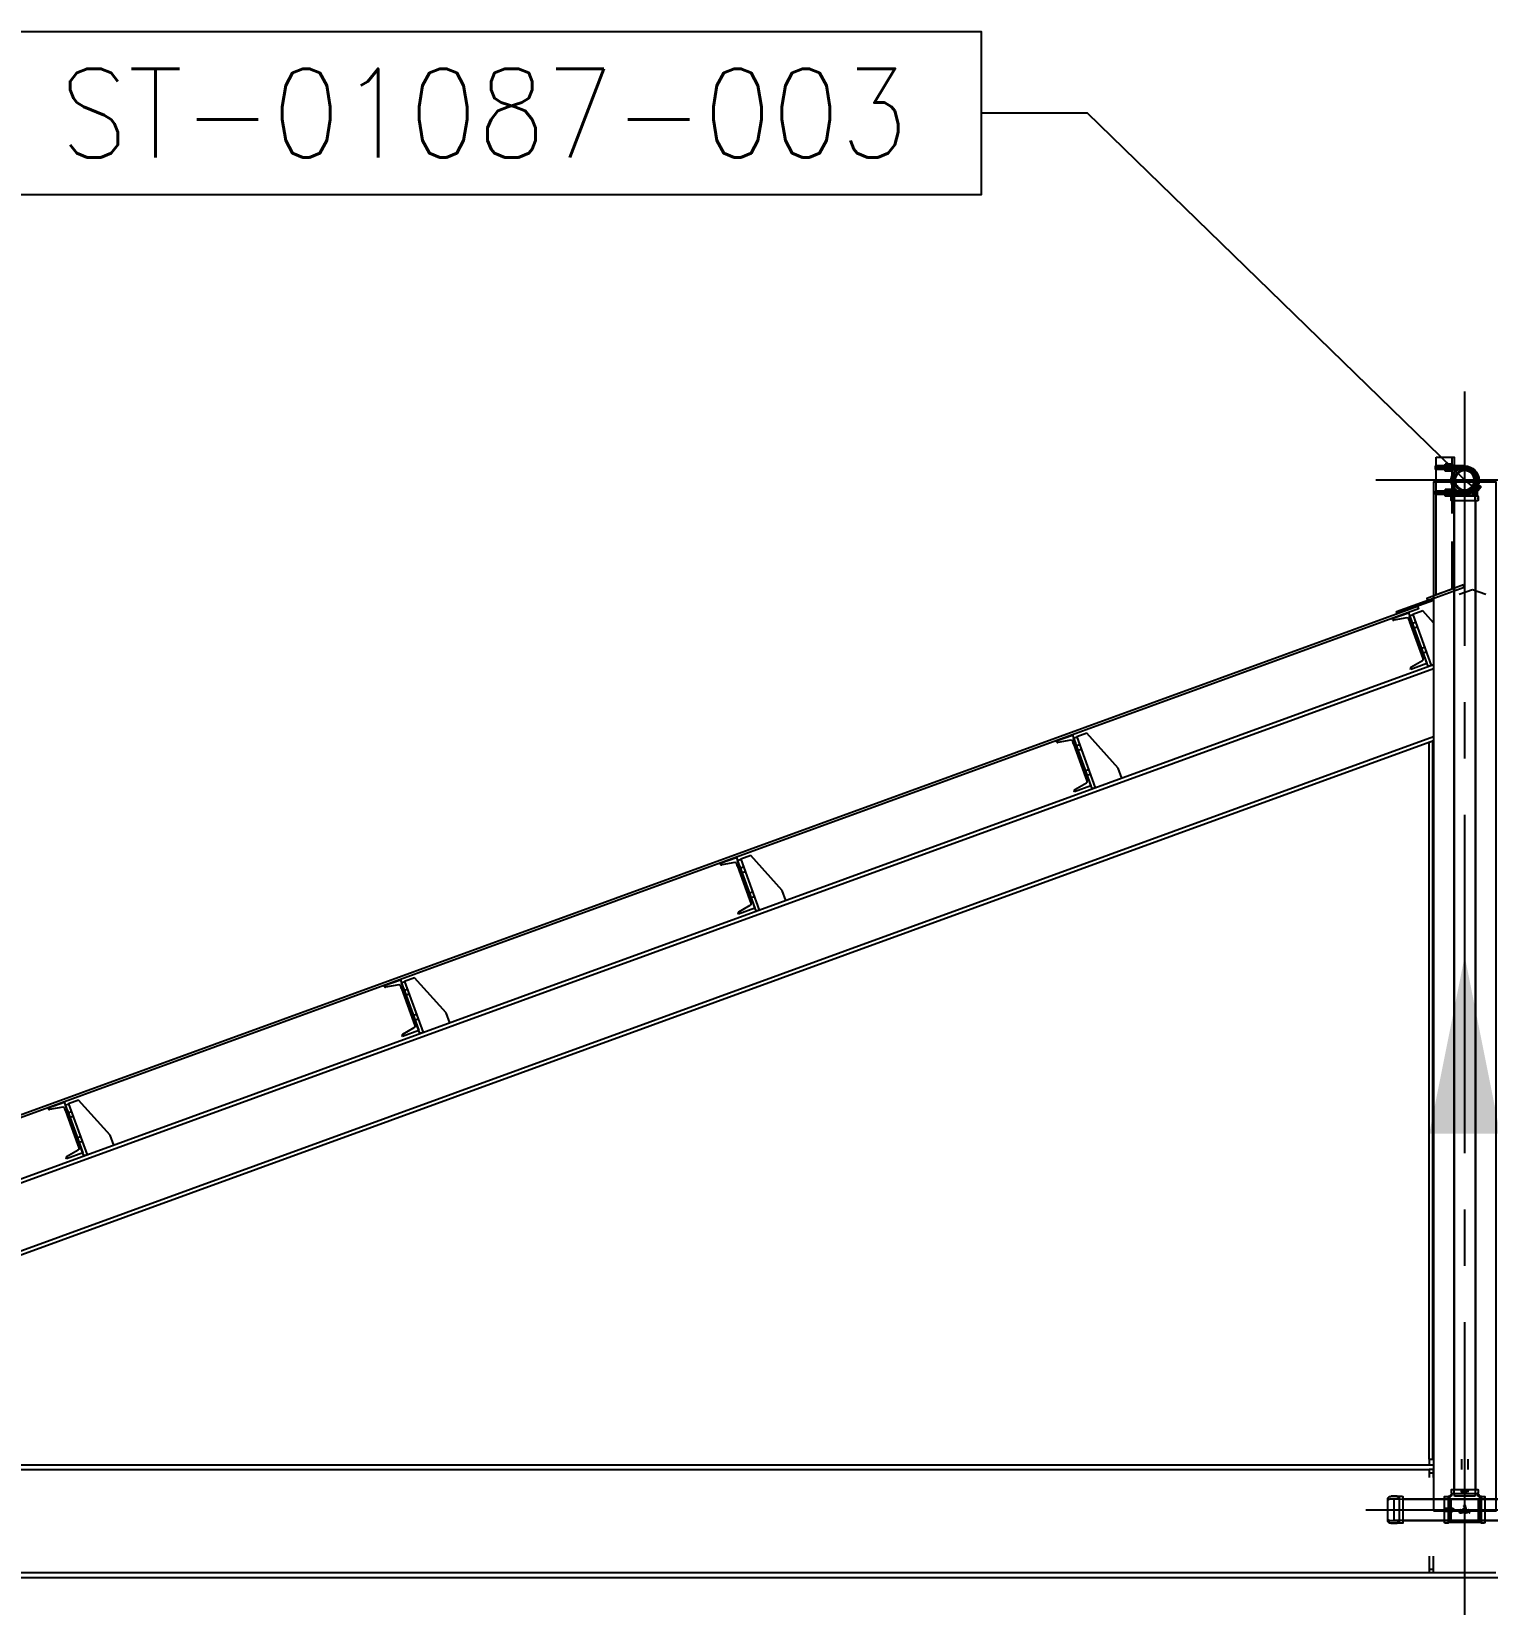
# Model space of a CAD drawing. Header units: millimetres. Extents: x 0 to 42050, y 0 to 29700.
# Drawn here: x 7537 to 9588, y 25923 to 28139 of the extents above; entities that cross this region are included whole.
import ezdxf
from ezdxf.enums import TextEntityAlignment as Align

# ---------------------------------------------------------------- set-up
doc = ezdxf.new("R2010")
doc.units = ezdxf.units.MM
doc.header["$LTSCALE"] = 50
doc.linetypes.add('CENTER2', pattern=[28.575, 19.05, -3.175, 3.175, -3.175])
doc.linetypes.add('HIDDEN2', pattern=[4.7625, 3.175, -1.5875])
for name, color, linetype in [('ESTRUTURA EXISTENTE', 7, 'Continuous'), ('GRAMPO', 8, 'Continuous'), ('SUP.CHAMADA', 2, 'Continuous'), ('SUPORTE', 7, 'Continuous'), ('TC1', 8, 'CENTER2'), ('TCONEXÃO', 3, 'Continuous'), ('TDM', 2, 'Continuous'), ('TFLUXO', 7, 'Continuous')]:
    doc.layers.add(name, color=color, linetype=linetype)
doc.layers.add('HIDDEN', color=8, linetype='HIDDEN2', transparency=0.4)
doc.layers.add('TNO', color=5, linetype='Continuous', lineweight=30)
doc.styles.add('TR100', font='simplex.shx')
doc.dimstyles.new('SEG-S-1', dxfattribs={"dimscale": 50, "dimtxt": 2.5, "dimasz": 2.5, "dimexe": 1.5, "dimexo": 1.5, "dimgap": 1, "dimtad": 1, "dimdec": 0, "dimtxsty": 'TR100', "dimcen": 2.5, "dimclrd": 256, "dimclre": 256, "dimclrt": 3, "dimadec": 0, "dimazin": 0, "dimtfac": 1, "dimtdec": 0, "dimtmove": 0, "dimatfit": 3, "dimfxl": 0, "dimarcsym": 0})
doc.dimstyles.new('SEG-S-50x100', dxfattribs={"dimscale": 50, "dimtxt": 2.5, "dimasz": 2.5, "dimexe": 1.5, "dimexo": 1.5, "dimgap": 1, "dimtad": 1, "dimdec": 0, "dimlfac": 2, "dimtxsty": 'TR100', "dimcen": 2.5, "dimclrd": 256, "dimclre": 256, "dimclrt": 3, "dimadec": 0, "dimazin": 0, "dimtfac": 1, "dimtdec": 0, "dimtmove": 0, "dimatfit": 3, "dimfxl": 0, "dimarcsym": 0})

# ---------------------------------------------------------------- blocks, each defined once
blk = doc.blocks.new('A$Ca0455a52')
at = {"layer": 'HIDDEN'}
for p, q in [((-29.6, -26.5), (-28.8, 0)), ((-28.8, 0), (28.8, 0)), ((28.8, 0), (29.6, -26.5))]:
    blk.add_line(p, q, dxfattribs=at)
at = {"layer": 'TCONEXÃO'}
for p, q in [((-38.1, 7.4), (-38.1, -25)), ((-38, -9.8), (-38, 7.4)), ((-31, 9), (-31, -9.8)), ((28.6, 17), (-28.6, 17)), ((-28.6, 17), (-28.6, 16.7)), ((28.6, 17), (28.6, 16.7)), ((31, -9.8), (31, 9)), ((38, 7.4), (38, -9.8)), ((38.1, -25), (38.1, 7.4)), ((36.9, -16.3), (-36.9, -16.3)), ((36.6, -26.5), (-36.6, -26.5))]:
    blk.add_line(p, q, dxfattribs=at)
at = {"layer": 'TCONEXÃO', "flags": 128}
for points in [[(-36.9, -16.3), (-37.1, -16.2), (-37.3, -16)], [(37.3, -16), (37.1, -16.2), (36.9, -16.3)]]:
    blk.add_lwpolyline(points, dxfattribs=at)
at = {"layer": 'TCONEXÃO'}
for centre, radius, start, end in [((-28.6, 7.4), 9.6, 90, 180), ((-28.6, 7.4), 9.47, 153.9864, 180), ((-29, 7.8), 8.92, 87.1983, 154.8273), ((-23.2, 8.9), 7.83, 118.7731, 179.4672), ((-28.9, 9.4), 7.31, 70.5642, 87.6213), ((-33.8, 24.2), 10.9, 308.9105, 312.7402), ((-24.4, 14), 3.02, 83.8633, 131.4322), ((24.4, 14), 3.02, 48.5678, 96.1367), ((28.8, 9.8), 6.85, 91.7979, 110.0166), ((34.7, 25.3), 12.2, 227.4684, 230.8809), ((23.2, 8.9), 7.88, 0.7638, 60.9959), ((28.6, 7.4), 9.6, 0, 90), ((29, 7.7), 8.95, 25.2683, 92.7061), ((28.6, 7.4), 9.47, 0, 26.0136), ((-22.7, -11.2), 15.4, 174.6523, 198.0649), ((-36.6, -25), 1.5, 180, 270), ((-35.4, -16.3), 1.48, 95.0413, 180.864), ((-36, -9.9), 4.92, 274.9553, 0.95), ((36, -9.9), 4.94, 179.2197, 264.8749), ((35.4, -16.3), 1.48, 359.136, 84.9587), ((36.6, -25), 1.5, 270, 0), ((22.7, -11.2), 15.4, 341.9351, 5.3477)]:
    blk.add_arc(centre, radius, start, end, dxfattribs=at)
blk = doc.blocks.new('A$C7f5756c8')
at = {"layer": 'HIDDEN'}
for p, q in [((57.2, 29.6), (33.8, 28.8)), ((33.8, -28.8), (33.8, 28.8)), ((57.2, -29.6), (33.8, -28.8))]:
    blk.add_line(p, q, dxfattribs=at)
at = {"layer": 'TCONEXÃO'}
for p, q in [((-0.9, 33.1), (-1.1, 33.1)), ((-1, 33.1), (-1, 33.3)), ((23.8, 35.5), (0, 35.5)), ((2.1, 33.2), (0.8, 33.1)), ((3.5, 33.8), (3.5, 34)), ((4.1, 34.9), (4.1, 35.1)), ((4.9, 35.2), (5.1, 35.2)), ((4.9, 35.1), (4.9, 35.2)), ((5.1, 35.1), (5.1, 35.2)), ((6.4, 33.1), (5.1, 33.1)), ((5.9, 34.9), (5.9, 35.1)), ((6.8, 35.2), (7, 35.2)), ((6.8, 35.1), (6.8, 35.2)), ((6.9, 34.4), (6.9, 34.6)), ((6.9, 33.7), (6.9, 34)), ((7, 35.2), (7, 35.2)), ((7.9, 34.8), (7.9, 35)), ((8.5, 34.9), (8.5, 35.1)), ((10.4, 34.9), (10.4, 35.1)), ((11.3, 35.2), (11.5, 35.2)), ((11.3, 35), (11.3, 35.2)), ((11.5, 35.1), (11.5, 35.2)), ((24.7, 35.2), (23.9, 35.2)), ((24.7, 35.5), (24.7, 35.2)), ((30.8, 35.5), (24.9, 35.5)), ((30.8, 35.5), (30.8, 35.4)), ((33, 35.5), (32, 35.5)), ((32, 35.4), (32, 35.5)), ((33, 35.5), (33, 35.2)), ((34.2, 35.2), (33, 35.2)), ((36, 35.5), (34.2, 35.5)), ((34.2, 35.2), (34.2, 35.5)), ((36, 35.5), (36, 35.2)), ((37.2, 35.2), (36, 35.2)), ((40.3, 35.5), (37.2, 35.5)), ((37.2, 35.2), (37.2, 35.5)), ((38, 35.5), (38, 35.2)), ((40.3, 35.3), (40.3, 35.5)), ((42.2, 35.5), (41.4, 35.5)), ((42.2, 35.5), (42.2, -35.5)), ((44.9, -37.4), (44.9, 37.4)), ((55.7, 38.2), (46.1, 38.2)), ((57.2, 36.7), (57.2, -36.6)), ((-11.2, -31.7), (-11.2, -31.9)), ((-10.9, -32.1), (-11.2, -31.9)), ((-10.9, -31.9), (-10.9, -32.1)), ((-9.8, -32.3), (-8.6, -32.5)), ((-9.8, -32.3), (-9.8, -32.5)), ((-8.6, -32.7), (-9.8, -32.5)), ((-8.6, -32.5), (-8.6, -32.7)), ((-7.6, -32.6), (-6.3, -32.6)), ((-7.6, -32.6), (-7.6, -32.8)), ((-6.3, -32.8), (-7.6, -32.8)), ((-6.8, -32.3), (-6.5, -32.5)), ((-6.3, -32.6), (-6.3, -32.8)), ((-5.3, -32.1), (-5.1, -32.1)), ((-5.3, -32.2), (-5.2, -32.2)), ((-5.2, -32.2), (-5.2, -32.4)), ((-2.4, -34.7), (-2.4, -34.9)), ((-1.7, -32.3), (-1.6, -32.4)), ((-1.6, -32.3), (-1.4, -32.3)), ((-1.6, -32.4), (-1.6, -32.6)), ((-1.4, -35), (-1.4, -35.1)), ((-1.2, -35.1), (-1.4, -35.1)), ((-1.2, -35), (-1.2, -35.1)), ((-1.1, -34.2), (-1.1, -34.4)), ((0, -35.5), (8.9, -35.5)), ((0.8, -32.2), (4.3, -32.2)), ((2.5, -34.9), (3, -34.9)), ((2.6, -34.3), (2.6, -34.5)), ((3.4, -32.8), (5.3, -32.8)), ((3.4, -32.8), (3.4, -33)), ((3.4, -33), (4.9, -33.8)), ((5.3, -33), (3.4, -33)), ((3.4, -34.8), (3.4, -34.6)), ((3.9, -35), (4.4, -35)), ((3.9, -35), (3.9, -35.2)), ((4.4, -35.2), (3.9, -35.2)), ((4.4, -35), (4.4, -35.2)), ((4.9, -33.8), (6.8, -33.8)), ((5.3, -32.8), (5.3, -33)), ((6.2, -34.2), (8.4, -34.1)), ((6.2, -34.2), (6.2, -34.4)), ((8.4, -34.3), (6.2, -34.4)), ((6.2, -34.4), (8.4, -35.1)), ((6.4, -33.1), (6.9, -33.3)), ((6.4, -33.1), (6.4, -33.3)), ((6.9, -33.5), (6.4, -33.3)), ((6.9, -33.3), (6.9, -33.5)), ((7.1, -33.7), (7.1, -33.5)), ((7.1, -34.9), (7.1, -35.1)), ((7.5, -33.1), (8.5, -33.6)), ((8.1, -35), (8.1, -35.2)), ((8.4, -35.2), (8.1, -35.2)), ((8.4, -34.1), (8.4, -34.3)), ((8.4, -35.1), (8.4, -35.2)), ((8.8, -32.1), (8.8, -32.3)), ((9.1, -35.4), (9.1, -35.5)), ((10.1, -35.5), (9.1, -35.5)), ((9.5, -32.5), (9.5, -32.7)), ((9.8, -35.4), (9.8, -35.5)), ((10.2, -35.4), (10.2, -35.5)), ((10.2, -35.5), (12.1, -35.5)), ((10.8, -32.5), (13.7, -33.4)), ((13.3, -35.5), (13.5, -35.5)), ((13.5, -35.5), (42.2, -35.5)), ((13.7, -33.4), (13.9, -32.4)), ((13.9, -33.8), (13.9, -34)), ((15.5, -33.8), (15.5, -34)), ((16.2, -34.8), (16.2, -35)), ((17.2, -34.9), (17.6, -34.9)), ((17.2, -34.9), (17.2, -35.1)), ((17.6, -35.1), (17.2, -35.1)), ((17.6, -34.9), (17.6, -35.1)), ((46.1, -38.1), (48.2, -38.1)), ((48.2, -37), (52.3, -37)), ((48.2, -37.3), (48.2, -37)), ((48.2, -37), (53.2, -37)), ((53.2, -37.3), (48.2, -37.3)), ((48.2, -37.5), (53.2, -37.5)), ((48.2, -37.6), (48.2, -37.5)), ((53.2, -37.6), (48.2, -37.6)), ((48.2, -38.1), (48.2, -37.7)), ((48.2, -37.9), (49.1, -37.9)), ((48.2, -38.1), (48.2, -38.1)), ((49.1, -38.1), (48.2, -38.1)), ((49.1, -37.8), (49.1, -38.1)), ((51.3, -38.1), (49.5, -38.1)), ((49.5, -38.1), (49.5, -38.1)), ((50.3, -38.1), (51.3, -38.1)), ((51.3, -38.1), (51.3, -38.1)), ((52.2, -38.1), (55.7, -38.1)), ((52.2, -38.1), (52.2, -38.1)), ((53.2, -38.1), (52.2, -38.1)), ((52.3, -36.7), (53.2, -36.7)), ((52.3, -37), (52.3, -36.7)), ((52.3, -37.8), (53.2, -37.8)), ((52.3, -38), (52.3, -37.8)), ((52.3, -37.8), (53.2, -37.9)), ((53.2, -36.7), (53.2, -37.3)), ((53.2, -37.5), (53.2, -37.6)), ((53.2, -37.8), (53.2, -38.1)), ((53.2, -38.1), (53.2, -38.1))]:
    blk.add_line(p, q, dxfattribs=at)
at = {"layer": 'TCONEXÃO', "flags": 128}
for points in [[(-1.1, 33.1), (-1.2, 33.1), (-1.3, 33.1), (-1.3, 33.2), (-1.2, 33.2), (-1, 33.3)], [(-1, 33.3), (1.5, 34.4), (4.1, 35.1)], [(4.1, 34.9), (1.5, 34.2), (-1, 33.1)], [(5.1, 35.1), (2.5, 34.4), (-0.1, 33.3)], [(0.8, 33.1), (3.3, 34.3), (5.9, 35.1)], [(6.9, 34.6), (4.5, 34), (2.1, 33.2)], [(7, 35.1), (5.3, 34.7), (3.5, 34)], [(3.5, 34), (5.7, 34.6), (7.9, 35)], [(7.9, 34.8), (5.7, 34.4), (3.5, 33.8)], [(5.1, 35.2), (5.3, 35.2), (5.3, 35.2)], [(5.1, 33.1), (6, 34), (6.9, 34.6)], [(6.9, 34.4), (6, 33.8), (5.3, 33.1)], [(11.5, 35.1), (8.9, 34.3), (6.4, 33.1)], [(6.9, 34), (8.7, 34.6), (10.4, 35.1)], [(8.7, 35), (7.8, 34.6), (6.9, 34)], [(10.4, 34.9), (8.7, 34.4), (6.9, 33.7)], [(7, 35.2), (7.1, 35.2), (7.1, 35.2)], [(7.1, 35.2), (7.1, 35.2), (7, 35.1)], [(8.5, 35.1), (8.7, 35.1), (8.7, 35.1), (8.7, 35)], [(11.5, 35.2), (11.7, 35.2), (11.7, 35.2), (11.7, 35.2), (11.7, 35.1), (11.5, 35.1)], [(24.7, 35.5), (24.3, 35.5), (23.7, 35.5), (23.5, 35.5), (23.5, 35.4), (23.7, 35.3), (24.2, 35.1), (24.7, 35)], [(24.9, 35.5), (24.8, 35.5), (24.7, 35.5), (24.7, 35.4), (25, 35.3), (25.5, 35.2), (26.2, 35.1), (27, 34.9), (28.1, 34.8), (29.2, 34.7), (30.5, 34.7), (31.7, 34.7), (33, 34.7), (34.3, 34.8), (35.5, 34.9), (36.7, 35), (37.7, 35.1), (38, 35.2)], [(26.2, 34.7), (25, 35), (24.7, 35)], [(30.8, 35.4), (31.4, 35.4), (32, 35.4)], [(33, 35.2), (33.6, 35.2), (34.2, 35.2)], [(36, 35.2), (36.6, 35.2), (37.2, 35.2)], [(38, 34.9), (39.1, 35.1), (40, 35.3), (40.7, 35.4), (41.2, 35.5), (41.4, 35.5), (41.4, 35.5)], [(-11.2, -31.9), (-11.5, -31.8), (-11.5, -31.7), (-11.5, -31.7), (-11.5, -31.6), (-11.4, -31.6)], [(-11.4, -31.6), (-9.6, -31.9), (-7.9, -32)], [(-6.5, -32.5), (-6.2, -32.7), (-6.2, -32.7), (-6.2, -32.8), (-6.2, -32.8), (-6.3, -32.8)], [(-5.2, -32.4), (-5.4, -32.3), (-5.5, -32.2), (-5.5, -32.2), (-5.5, -32.1), (-5.3, -32.1)], [(-5.2, -32.2), (-3.2, -33.3), (-1.1, -34.2)], [(-1.1, -34.4), (-3.2, -33.5), (-5.2, -32.4)], [(-4, -32.5), (-2, -33.6), (0.2, -34.4)], [(-1.6, -32.6), (-1.8, -32.4), (-1.9, -32.4), (-1.9, -32.3), (-1.8, -32.3), (-1.6, -32.3)], [(-1.6, -32.4), (0.5, -33.4), (2.6, -34.3)], [(2.6, -34.5), (0.5, -33.6), (-1.6, -32.6)], [(-1.4, -35), (-1.1, -35), (-1, -35.1), (-1, -35.1), (-1.1, -35.1), (-1.2, -35.1)], [(-0.4, -32.6), (1.7, -33.6), (3.8, -34.5)], [(3, -34.9), (3.3, -34.9), (3.4, -34.8), (3.4, -34.8), (3.2, -34.7), (2.6, -34.5)], [(3.8, -34.5), (4.5, -34.7), (5.1, -34.9), (5.3, -35.1), (5.3, -35.1), (5.1, -35.2), (4.9, -35.2), (4.4, -35.2)], [(6.8, -33.8), (7.1, -33.8), (7.1, -33.7), (7.1, -33.7), (7, -33.6), (6.9, -33.5)], [(6.9, -33.3), (7.1, -33.4), (7.1, -33.5), (7.1, -33.5)], [(9.1, -35.5), (8.6, -35.5), (8.2, -35.5), (8, -35.5), (8.1, -35.4), (8.6, -35.4), (9, -35.4)], [(8.5, -33.6), (8.8, -33.8), (9.1, -33.9), (9.2, -34.1), (9.2, -34.2), (8.9, -34.3), (8.4, -34.3)], [(8.4, -34.1), (8.8, -34.1), (9.1, -34.1), (9.2, -34), (9.2, -33.9)], [(8.4, -35.1), (8.6, -35.1), (8.7, -35.2), (8.7, -35.2), (8.6, -35.2), (8.4, -35.2)], [(8.7, -32.2), (8.8, -32.1), (8.9, -32.1), (9.1, -32), (9.3, -32)], [(9.5, -32.5), (11.7, -33.2), (13.9, -33.8)], [(13.9, -34), (11.7, -33.4), (9.5, -32.7)], [(10.2, -35.5), (9.9, -35.5), (9.8, -35.5), (9.8, -35.5)], [(9.9, -35.5), (10.1, -35.5), (10.2, -35.5)], [(12.1, -35.5), (11.6, -35.5), (11.2, -35.5), (10.8, -35.5), (10.4, -35.5), (10.2, -35.5)], [(12.7, -35.5), (12.4, -35.5), (12.1, -35.5)], [(13.9, -32.4), (14, -32.1), (14, -31.9), (14.1, -31.8), (14.2, -31.8), (14.2, -31.8)], [(13.9, -33.8), (15.1, -34.4), (16.2, -34.8)], [(16.2, -35), (15.1, -34.6), (13.9, -34)], [(15.7, -32.4), (15.6, -33.3), (15.5, -34)], [(15.5, -33.8), (15.6, -33.1), (15.7, -32.4)], [(15.5, -34), (16.6, -34.5), (17.8, -35)], [(17.8, -35), (17.9, -35), (17.9, -35.1), (17.9, -35.1), (17.7, -35.1), (17.6, -35.1)], [(48.2, -37.7), (50.2, -37.9), (52.3, -38)], [(53.2, -38.1), (51.1, -38), (49.1, -37.9)]]:
    blk.add_lwpolyline(points, dxfattribs=at)
at = {"layer": 'TCONEXÃO'}
for centre, radius, start, end in [((0, 0), 38.1, 68.7247, 291.2753), ((0, 0), 37.4, 71.8088, 288.2149), ((0, 0), 35.5, 90, 270), ((-1, 35), 1.88, 271.929, 298.6151), ((9.8, 17.5), 17.9, 102.5347, 118.7249), ((5, 31), 4.19, 90.4841, 102.0181), ((5.1, 35.5), 0.426, 270.0793, 303.1318), ((6.8, 31.1), 4.08, 90.2704, 102.1605), ((8.6, 29.4), 5.72, 91.0971, 97.4786), ((8.7, 28.5), 6.37, 91.4491, 97.1763), ((11.4, 29.4), 5.81, 91.3131, 99.6314), ((11.4, 29), 6.01, 91.4806, 99.5269), ((32.9, 79.4), 44.9, 259.4882, 272.0871), ((31.4, 76), 41.6, 262.7509, 279.0843), ((34.5, 47), 11.6, 262.4336, 268.3299), ((36, 41.9), 6.52, 269.5971, 280.1996), ((36, 54.5), 19.4, 275.8609, 282.5319), ((41.4, 39.5), 4, 281.1643, 329.1021), ((46.1, 36.7), 1.5, 90, 149.1021), ((55.7, 36.7), 1.5, 0, 90), ((-9.3, -29.4), 3.02, 238.5222, 259.5731), ((-9.3, -29.4), 3.14, 238.9519, 259.1435), ((3.4, -9.1), 26.2, 242.7464, 257.1313), ((3.5, -9.2), 26.4, 242.7856, 257.0921), ((-8.2, -34.5), 2.58, 58.3525, 82.756), ((4.2, -9.5), 26, 243.0545, 257.5277), ((-5.3, -34.6), 2.49, 57.8552, 83.4805), ((-1.1, -29.1), 5.94, 256.6772, 266.7216), ((-1.5, -34.3), 2.08, 57.4149, 87.8261), ((4, -18.6), 16.4, 251.8816, 269.5612), ((4, -19.1), 16.1, 251.7281, 269.7147), ((2.8, -26.9), 8.01, 250.7154, 267.9771), ((11.7, -16.7), 18.9, 234.814, 255.8719), ((11.4, -17.2), 18.2, 235.3775, 256.1007), ((2.2, -36.2), 1.96, 53.6257, 79.5943), ((4.4, -37.9), 5.7, 57.5888, 90.9818), ((4.6, -31.5), 3.5, 266.1467, 278.8545), ((5.4, -34.8), 2.03, 59.9662, 90.949), ((5.4, -35), 2, 59.6998, 91.2153), ((8.1, -30.4), 4.63, 257.013, 270.1351), ((8.1, -30.7), 4.54, 256.8809, 270.2671), ((9.1, -32), 0.368, 206.358, 233.697), ((10.7, -29.5), 3.26, 234.6685, 248.0181), ((10.6, -29.9), 2.97, 234.0197, 248.6668), ((19.7, 240.1), 275.7, 267.7917, 268.6801), ((8, -38.6), 6.71, 65.2518, 79.1642), ((14.5, -33.4), 1.61, 65.6287, 99.3427), ((14.5, -33), 1.31, 49.6573, 59.8896), ((14.1, -33.4), 1.84, 32.2906, 48.3146), ((17.1, -31.5), 3.44, 255.4668, 272.451), ((17.1, -31.9), 3.21, 254.8735, 273.0443), ((41.4, -39.5), 4, 30.8979, 78.8357), ((46.1, -36.6), 1.5, 210.8979, 270), ((48, 195.5), 233.6, 270.058, 271.2843), ((55.7, -36.6), 1.5, 270, 0)]:
    blk.add_arc(centre, radius, start, end, dxfattribs=at)
blk = doc.blocks.new('A$Cce652339')
at = {"layer": 'HIDDEN'}
for p, q in [((-57.2, 29.6), (-38.1, 29)), ((-38.1, 29), (-38.1, -29)), ((38.1, 29), (57.2, 29.6)), ((38.1, -29), (38.1, 29)), ((-38.1, -29), (-57.2, -29.6)), ((-29, -38.1), (-29.6, -57.2)), ((29, -38.1), (-29, -38.1)), ((29.6, -57.2), (29, -38.1)), ((57.2, -29.6), (38.1, -29))]:
    blk.add_line(p, q, dxfattribs=at)
at = {"layer": 'TCONEXÃO'}
for p, q in [((-57.2, 36.1), (-57.2, -36.1)), ((-55.9, 4), (-47.9, 4)), ((-55.9, 4), (-55.9, 3)), ((-53.6, 3), (-55.9, 3)), ((-47.4, 37.6), (-55.7, 37.6)), ((-50.7, 0.2), (-53.6, 3)), ((-50, 3), (-50, 0.5)), ((-47.9, 3), (-50, 3)), ((-47.9, 4), (-47.9, 3)), ((-46.1, 36.9), (-46.1, -34.9)), ((-41.9, 34.5), (-41.9, -37.3)), ((-41.9, 34.5), (41.9, 34.5)), ((-38.6, 2.9), (-39.5, 2.9)), ((-39.5, 2.9), (-39.5, 0)), ((-38.6, -0.5), (-38.6, 2.9)), ((-36.9, 2.9), (-37.8, 2.9)), ((-37.8, 2.9), (-37.8, -0.5)), ((-36.9, -0.5), (-36.9, 2.9)), ((-35.3, 1.8), (-36.2, 1.8)), ((-36.2, 1.8), (-36.2, -2.9)), ((-35.3, -2), (-35.3, 1.8)), ((-14.5, 7.6), (-14.5, 7.9)), ((-13.9, 8.5), (-8.9, 8.5)), ((-12.1, 7), (-13.9, 7)), ((-12.1, 1.1), (-12.1, 7)), ((-11.2, 0.5), (-11.5, 0.5)), ((-10.6, 7), (-10.6, 1.1)), ((-8.9, 7), (-10.6, 7)), ((-8.3, 7.9), (-8.3, 7.6)), ((-7.1, 3.5), (-7.1, 7.9)), ((-6.5, 8.5), (-6.2, 8.5)), ((-5.6, 7.9), (-5.6, 3.5)), ((-4.4, 2), (-3.8, 2)), ((-3.8, 0.5), (-4.4, 0.5)), ((-2.6, 3.5), (-2.6, 7.9)), ((-2, 8.5), (-1.7, 8.5)), ((-1.2, 7.9), (-1.2, 3.5)), ((0, 8.5), (3.9, 8.5)), ((0, 1.1), (0, 8.5)), ((0, 0), (0, 0)), ((0, 0), (0, 0)), ((0.9, 0.5), (0.6, 0.5)), ((3.6, 7), (1.5, 7)), ((1.5, 7), (1.5, 5.2)), ((1.5, 5.2), (3.6, 5.2)), ((1.5, 3.8), (1.5, 1.1)), ((3.9, 3.8), (1.5, 3.8)), ((4.1, 5.8), (4.1, 6.4)), ((5.6, 6.7), (5.6, 5.5)), ((9.4, 4.3), (7.2, 7.3)), ((8.6, 7.6), (10.1, 5.7)), ((9.4, 1), (9.4, 4.3)), ((10.3, 0.5), (10, 0.5)), ((10.1, 5.7), (11.6, 7.6)), ((13.1, 7.3), (10.9, 4.3)), ((10.9, 4.3), (10.9, 1.1)), ((41.9, -37.3), (41.9, 34.5)), ((46.1, -34.9), (46.1, 36.9)), ((55.7, 37.6), (47.4, 37.6)), ((57.2, 36.1), (57.2, -36.1)), ((-55.9, -3), (-55.9, -4)), ((-55.9, -3), (-53.6, -3)), ((-47.9, -4), (-55.9, -4)), ((-55.7, -37.6), (-47.4, -37.6)), ((-53.6, -3), (-53.6, -0.5)), ((-53, -0.2), (-50, -3)), ((-50, -3), (-47.9, -3)), ((-47.9, -3), (-47.9, -4)), ((-46.2, -34.9), (-46.1, -34.9)), ((-38.4, -42.6), (-42.6, -38.4)), ((-41.9, -37.3), (-42, -37.6)), ((-39.5, -37.3), (-41.9, -37.3)), ((-39.5, 0), (-39.5, -0.5)), ((-37.6, -42), (-37.3, -41.9)), ((-37.3, -41.9), (-37.3, -39.5)), ((-36.2, -2.9), (-33.6, -2.9)), ((-33.6, -2), (-35.3, -2)), ((-33.6, -2.9), (-33.6, -2)), ((-3.6, -10.1), (-0.6, -6.9)), ((-3.6, -11), (-3.6, -10.1)), ((3.1, -11), (-3.6, -11)), ((-1.5, -4.3), (-3.3, -4.3)), ((0.8, -8.1), (-0.3, -9.3)), ((-0.3, -9.3), (3.1, -9.3)), ((3.1, -9.3), (3.1, -11)), ((37.3, -39.5), (37.3, -41.9)), ((37.3, -41.9), (37.6, -42)), ((42.6, -38.4), (38.4, -42.6)), ((41.9, -37.3), (39.5, -37.3)), ((42, -37.6), (41.9, -37.3)), ((46.1, -34.9), (46.2, -34.9)), ((47, -37.6), (47, -37.6)), ((47.4, -37.6), (55.7, -37.6)), ((-37.6, -47.4), (-37.6, -55.7)), ((-36.1, -57.2), (36.1, -57.2)), ((-34.9, -46.1), (34.9, -46.1)), ((-34.9, -46.1), (-34.9, -46.2)), ((-10.3, -49.2), (-9.5, -49.2)), ((-10.3, -54.2), (-10.3, -49.2)), ((-8.9, -54.2), (-10.3, -54.2)), ((-9.4, -50.1), (-9.4, -51.2)), ((-9.1, -50.1), (-9.4, -50.1)), ((-9.4, -51.2), (-9.2, -51.2)), ((-9.4, -52), (-9.4, -53.3)), ((-9.2, -52), (-9.4, -52)), ((-9.4, -53.3), (-9.1, -53.3)), ((-6.2, -49.2), (-5.2, -49.2)), ((-6.2, -54.2), (-6.2, -49.2)), ((-5.4, -54.2), (-6.2, -54.2)), ((-5.4, -50.1), (-5.4, -51.1)), ((-5, -50.1), (-5.4, -50.1)), ((-5.4, -51.1), (-5, -51.1)), ((-5.4, -52), (-5.4, -54.2)), ((-5, -52), (-5.4, -52)), ((-3.9, -54.2), (-5, -52)), ((-4.1, -51.9), (-2.9, -54.2)), ((-2.9, -54.2), (-3.9, -54.2)), ((-2.7, -54.2), (-0.7, -49.2)), ((-1.7, -54.2), (-2.7, -54.2)), ((-1.3, -53.2), (-1.7, -54.2)), ((0.8, -53.2), (-1.3, -53.2)), ((-0.3, -50.5), (-1, -52.3)), ((-1, -52.3), (0.5, -52.3)), ((-0.7, -49.2), (0.2, -49.2)), ((0.5, -52.3), (-0.3, -50.5)), ((0.2, -49.2), (2.2, -54.2)), ((1.2, -54.2), (0.8, -53.2)), ((2.2, -54.2), (1.2, -54.2)), ((2.5, -54.2), (4.3, -50.1)), ((5.5, -54.2), (2.5, -54.2)), ((2.7, -49.2), (5.7, -49.2)), ((2.7, -50.1), (2.7, -49.2)), ((4.3, -50.1), (2.7, -50.1)), ((5.7, -49.2), (3.9, -53.3)), ((3.9, -53.3), (5.5, -53.3)), ((5.5, -53.3), (5.5, -54.2)), ((6.2, -54.2), (6.2, -49.2)), ((6.2, -49.2), (7.1, -49.2)), ((7.1, -54.2), (6.2, -54.2)), ((7.1, -49.2), (7.1, -54.2)), ((8.3, -49.2), (9.2, -49.2)), ((8.3, -54.2), (8.3, -49.2)), ((10.6, -54.2), (8.3, -54.2)), ((9.2, -49.2), (9.2, -53.3)), ((9.2, -53.3), (10.6, -53.3)), ((10.6, -53.3), (10.6, -54.2)), ((34.9, -46.2), (34.9, -46.1)), ((37.6, -47), (37.6, -47)), ((37.6, -55.7), (37.6, -47.4))]:
    blk.add_line(p, q, dxfattribs=at)
at = {"layer": 'TCONEXÃO', "flags": 128}
for points in [[(-5.6, 3.5), (-5.5, 2.7), (-5.3, 2.4), (-5.1, 2.2), (-4.8, 2), (-4.4, 2)], [(10, 0.5), (9.7, 0.5), (9.5, 0.6), (9.4, 0.7), (9.4, 0.9), (9.4, 1)], [(12.5, 8.5), (12.7, 8.5), (12.9, 8.4), (13.1, 8.4), (13.1, 8.3), (13.2, 8.2)], [(-47, -37.6), (-47, -37.5), (-47.1, -37.1)], [(-42, -37.6), (-42, -37.8), (-42, -37.9), (-42.1, -38), (-42.2, -38.1), (-42.4, -38.1), (-42.6, -38.2), (-42.7, -38.2), (-42.7, -38.2), (-42.7, -38.3), (-42.6, -38.4), (-42.6, -38.4)], [(-38.4, -42.6), (-38.3, -42.7), (-38.2, -42.7), (-38.2, -42.7), (-38.2, -42.7), (-38.1, -42.5), (-38.1, -42.3), (-38, -42.2), (-37.9, -42.1), (-37.8, -42), (-37.7, -42), (-37.6, -42)], [(37.6, -42), (37.8, -42), (37.9, -42), (38, -42.1), (38.1, -42.2), (38.1, -42.4), (38.2, -42.6), (38.2, -42.7), (38.2, -42.7), (38.3, -42.7), (38.4, -42.6), (38.4, -42.6)], [(42.6, -38.4), (42.7, -38.3), (42.7, -38.2), (42.7, -38.2), (42.7, -38.2), (42.5, -38.1), (42.3, -38.1), (42.2, -38), (42.1, -37.9), (42, -37.8), (42, -37.7), (42, -37.6)], [(47.1, -37.1), (47, -37.5), (47, -37.6)], [(-37.1, -47.1), (-37.5, -47), (-37.6, -47)], [(-9.2, -51.2), (-8.7, -51.1), (-8.6, -51), (-8.4, -50.9), (-8.4, -50.7), (-8.4, -50.6)], [(-8, -52.7), (-8.1, -52.4), (-8.2, -52.3), (-8.4, -52.2), (-8.7, -52.1), (-9.2, -52)], [(-8.4, -50.6), (-8.4, -50.4), (-8.5, -50.3), (-8.6, -50.2), (-8.8, -50.1), (-9.1, -50.1)], [(-9.1, -53.3), (-8.4, -53.2), (-8.3, -53.1), (-8.1, -53), (-8.1, -52.9), (-8, -52.7)], [(-5.2, -49.2), (-4.4, -49.2), (-3.9, -49.4), (-3.6, -49.6), (-3.3, -49.9), (-3.2, -50.4), (-3.2, -50.6)], [(-4.1, -50.6), (-4.1, -50.4), (-4.2, -50.3), (-4.3, -50.2), (-4.5, -50.1), (-5, -50.1)], [(-5, -51.1), (-4.7, -51.1), (-4.4, -51.1), (-4.3, -51), (-4.2, -50.9), (-4.1, -50.8), (-4.1, -50.7), (-4.1, -50.6)], [(37.6, -47), (37.5, -47), (37.1, -47.1)]]:
    blk.add_lwpolyline(points, dxfattribs=at)
at = {"layer": 'TCONEXÃO'}
for centre, radius, start, end in [((-55.7, 36.1), 1.5, 90, 180), ((-50.5, 0.5), 0.4, 225.8706, 0), ((-47.4, 36.1), 1.5, 31.0232, 90), ((-41.9, 39.5), 5, 211.0232, 270), ((-36.5, 0), 5.35, 0.0057, 179.9943), ((-36.5, 0), 5.35, 180, 235.9551), ((-36.5, 0), 4.45, 0.0058, 179.9942), ((-36.5, 0), 4.45, 180, 227.6956), ((-36.5, 0), 4.45, 350.9824, 0), ((-36.5, 0), 5.35, 350.5754, 0), ((-14, 8), 0.537, 83.5687, 186.2616), ((-14, 7.6), 0.539, 174.0988, 276.071), ((-11.6, 1), 0.541, 174.1065, 275.8935), ((-11.2, 1), 0.539, 263.8914, 6.1086), ((-8.8, 8), 0.538, 353.9373, 96.2325), ((-8.8, 7.6), 0.539, 263.8722, 5.9581), ((-6.5, 8), 0.537, 83.5687, 186.2616), ((-4.5, 3.1), 2.6, 171.785, 272.1819), ((-6.1, 8), 0.538, 353.9373, 96.2325), ((-3.7, 3.1), 2.61, 268.1326, 7.9005), ((-3.8, 3.2), 1.23, 270.7908, 11.9062), ((-2.1, 8), 0.537, 83.5687, 186.2616), ((-1.7, 8), 0.537, 353.8007, 96.1993), ((0.5, 1), 0.541, 174.1065, 275.8935), ((0.9, 1), 0.539, 263.8914, 6.1086), ((3.6, 6.5), 0.538, 353.6695, 96.3305), ((3.6, 5.8), 0.539, 263.8814, 6.1186), ((4, 6.9), 1.61, 353.5949, 96.4051), ((4, 5.4), 1.64, 264.9916, 5.065), ((7.6, 7.7), 0.831, 83.0193, 140.3961), ((7.5, 8), 0.583, 156.7394, 180.1404), ((8.5, 8.1), 1.52, 183.5647, 209.6936), ((7, 6.9), 1.75, 23.9708, 66.1424), ((10.3, 1), 0.536, 263.5215, 5.7964), ((13.2, 6.9), 1.72, 113.604, 156.396), ((10.7, 8.1), 2.51, 341.5989, 356.9589), ((12.4, 8), 0.826, 359.2029, 15.4743), ((41.9, 39.5), 5, 270, 328.9768), ((47.4, 36.1), 1.5, 90, 148.9768), ((55.7, 36.1), 1.5, 0, 90), ((-55.7, -36.1), 1.5, 180, 270), ((-53.2, -0.5), 0.4, 45.8706, 180), ((-47.4, -36.1), 1.5, 270, 285.7186), ((-39.6, -39.1), 7.8, 147.5596, 164.9363), ((-45.7, -42.4), 5, 45, 105.7186), ((-38.2, -0.5), 1.3, 180, 0), ((-36.5, 0), 4.45, 227.7034, 350.9746), ((-36.5, 0), 5.35, 235.9648, 350.5656), ((-39.5, -39.5), 2.2, 0, 90), ((-42.4, -45.7), 5, 344.2814, 45), ((-38.2, -0.5), 0.4, 180, 0), ((0, -4.1), 3.37, 91.3214, 183.8201), ((0.1, -4.1), 1.61, 97.7881, 186.9327), ((-3.9, -3), 5.17, 309.7654, 349.959), ((-0.1, -3.8), 1.27, 357.412, 91.6309), ((0, -3.7), 2.97, 359.5137, 90.5246), ((-4.3, -2.9), 7.27, 313.7256, 353.2279), ((39.5, -39.5), 2.2, 90, 180), ((42.4, -45.7), 5, 135.0071, 195.7159), ((45.7, -42.4), 5, 74.3029, 134.9929), ((40.5, -38.7), 6.84, 13.8216, 33.6825), ((47.4, -36.1), 1.5, 254.2814, 270), ((55.7, -36.1), 1.5, 270, 0), ((-36.1, -55.7), 1.5, 180, 270), ((-36.1, -47.4), 1.5, 164.2814, 180), ((-38.7, -40.5), 6.84, 283.8216, 303.6825), ((-9.3, -53.3), 4.11, 77.859, 92.1481), ((-8.7, -52.7), 1.52, 261.8852, 357.791), ((-8.7, -50.5), 1.25, 0.2788, 78.6132), ((-8.6, -50.5), 1.16, 303.6512, 359.7472), ((-8.5, -52.7), 1.35, 358.624, 67.6776), ((-4.5, -50.7), 1.29, 286.3083, 2.4826), ((39.1, -39.6), 7.8, 237.5596, 254.9363), ((36.1, -55.7), 1.5, 270, 0), ((36.1, -47.4), 1.5, 0, 15.7186)]:
    blk.add_arc(centre, radius, start, end, dxfattribs=at)
blk = doc.blocks.new('A$Cdf16a4b9')
at = {"layer": 'HIDDEN'}
for p, q in [((-10.4, -47.8), (-10, -36.9)), ((-10, -36.9), (10, -36.9)), ((10, -36.9), (10.4, -47.8))]:
    blk.add_line(p, q, dxfattribs=at)
at = {"layer": 'TC1'}
blk.add_line((0, 0), (0, -47.8), dxfattribs=at)
at = {"layer": 'TCONEXÃO'}
for p, q in [((-15.2, -42.1), (-15.2, -42.2)), ((-15, -42.2), (-15.2, -42.2)), ((-15.2, -44.2), (-15.2, -43)), ((-15.2, -43), (-15, -43)), ((-15.2, -43.9), (-15.2, -45.4)), ((-15, -42.2), (-15, -43)), ((-15, -43), (-15, -42.2)), ((-14.7, -41.3), (-8.1, -41.3)), ((-13.3, -35.2), (-13.3, -35.2)), ((-13.3, -37.4), (-13.3, -38.7)), ((-13.3, -38.7), (-6, -38.7)), ((-13.1, -38.5), (-13.1, -38)), ((-12.9, -38), (-13.1, -38)), ((-11.8, -38.5), (-13.1, -38.5)), ((-12.9, -38), (-12.9, -38.5)), ((-12.5, -36.1), (-12.7, -36.1)), ((-12.6, -37.5), (-11.8, -37.5)), ((-11.8, -37.5), (-11.8, -38.5)), ((-6, -40.5), (-6, -37.4)), ((6, -37.4), (6, -40.5)), ((6, -38.7), (13.3, -38.7)), ((8.1, -41.3), (14.7, -41.3)), ((13.3, -38.7), (13.3, -35.2)), ((15.2, -46.8), (15.2, -42.1)), ((-15.2, -44.4), (-15.2, -44.5)), ((-15.2, -44.4), (-15.2, -44.4)), ((-15, -46.4), (-15.2, -46.4)), ((-15.1, -47.2), (-14.9, -47.2)), ((-15, -46.8), (-15, -46.4)), ((-15, -46.4), (-15, -47.2)), ((-14.2, -47.8), (14.2, -47.8))]:
    blk.add_line(p, q, dxfattribs=at)
at = {"layer": 'TCONEXÃO', "flags": 128}
for points in [[(-15.2, -44.5), (-15.2, -44.5), (-15.2, -44.5), (-15.2, -44.4), (-15.2, -44.4), (-15.2, -44.3), (-15.2, -44.2)], [(-13.3, -36.3), (-13.3, -35.8), (-13.3, -35.2)], [(-12.7, -36.1), (-12.6, -35.7), (-12.5, -35.5)], [(-12.4, -36.8), (-12.5, -37.1), (-12.6, -37.5)], [(-12.3, -35.5), (-12.4, -35.7), (-12.5, -36.1)], [(-7.6, -41.7), (-7.8, -41.5), (-8.1, -41.3)], [(-6, -40.5), (-6, -40.6), (-6.1, -40.8), (-6.2, -41), (-6.4, -41.2), (-6.7, -41.3), (-7, -41.5), (-7.3, -41.6), (-7.6, -41.7)], [(-7.2, -42.1), (-7.4, -42), (-7.6, -41.7)], [(-6.2, -37.1), (-6.2, -37.1), (-6.2, -37.2), (-6.1, -37.3), (-6, -37.4), (-6, -37.4), (-6, -37.4)], [(6, -37.4), (6, -37.4), (6, -37.4), (6, -37.3), (6.1, -37.2), (6.2, -37.1), (6.2, -37.1)], [(6, -40.5), (6, -40.6), (6.1, -40.8), (6.2, -41), (6.4, -41.2), (6.7, -41.3), (7, -41.5), (7.3, -41.6), (7.6, -41.7)], [(8.1, -41.3), (7.8, -41.5), (7.6, -41.7)], [(-15.2, -46.4), (-15.2, -45.9), (-15.2, -45.4)], [(-14.9, -47.2), (-14.9, -47.1), (-15, -46.8)]]:
    blk.add_lwpolyline(points, dxfattribs=at)
at = {"layer": 'TCONEXÃO'}
for radius in [37.6, 36.1, 30.2, 27.7, 27.1]:
    blk.add_circle((0, 0), radius, dxfattribs=at)
for centre, radius, start, end in [((0, 0), 37.6, 186.3048, 187.7346), ((0, 0), 37.6, 192.4377, 194.1386), ((-14.2, -42.1), 1, 121.6682, 180), ((-5.9, -43.9), 9.3, 174.2114, 183.447), ((-16.3, -38.7), 3, 301.6682, 0), ((77.8, -37.4), 91.1, 178.6478, 180.0003), ((1.6, -40.3), 14.9, 163.6363, 171.0822), ((1.8, -40.3), 14.9, 163.6363, 171.0822), ((-29.4, -30.7), 18, 340.3454, 344.2006), ((-4.5, -41.1), 2.91, 200.9166, 275.432), ((0, -80.5), 36.7, 83.4731, 96.5269), ((4.5, -41.1), 2.89, 264.2046, 339.4468), ((6.6, -41), 1.23, 297.9855, 326.9091), ((16.3, -38.7), 3, 180, 238.3318), ((14.2, -42.1), 1, 0, 58.3318), ((-14.2, -46.8), 1, 200.4873, 270), ((14.2, -46.8), 1, 270, 0)]:
    blk.add_arc(centre, radius, start, end, dxfattribs=at)
blk = doc.blocks.new('GRAMPO U 02 CORTE')
at = {"layer": 'GRAMPO'}
for p, q in [((-40.3, 0), (-40.3, -82)), ((-30.7, 0), (-30.7, -82)), ((30.7, 0), (30.7, -82)), ((40.3, 0), (40.3, -82)), ((-45, -36.4), (-45, -45.2)), ((-41.8, -30), (-41.8, -36.4)), ((-29.1, -30), (-29.1, -36.4)), ((-26, -36.4), (-26, -45.2)), ((26, -36.4), (26, -45.2)), ((29.1, -30), (29.1, -36.4)), ((41.8, -30), (41.8, -36.4)), ((45, -36.4), (45, -45.2)), ((-45, -45.9), (-26, -45.9)), ((-45, -45.9), (-45, -55.4)), ((-45, -55.4), (-26, -55.4)), ((-30.7, -82), (-40.3, -82)), ((-26, -45.9), (-26, -55.4)), ((45, -45.9), (26, -45.9)), ((26, -45.9), (26, -55.4)), ((45, -55.4), (26, -55.4)), ((30.7, -82), (40.3, -82)), ((45, -45.9), (45, -55.4))]:
    blk.add_line(p, q, dxfattribs=at)
for centre, radius, start, end in [((0, 0), 40.3, 0, 180), ((0, 0), 30.7, 0, 180), ((-42.6, -41.1), 4.76, 60, 120), ((-35.5, -54.4), 18.1, 74.7385, 105.2615), ((-28.4, -41.1), 4.76, 60, 120), ((28.4, -41.1), 4.76, 60, 120), ((35.5, -54.4), 18.1, 74.7385, 105.2615), ((42.6, -41.1), 4.76, 60, 120), ((-42.6, -41.1), 4.76, 240, 300), ((-42.6, -50.6), 4.76, 60, 120), ((-42.6, -50.6), 4.76, 240, 300), ((-35.5, -27.8), 18.1, 254.7385, 285.2615), ((-35.5, -64), 18.1, 74.7385, 105.2615), ((-35.5, -37.3), 18.1, 254.7385, 285.2615), ((-28.4, -41.1), 4.76, 240, 300), ((-28.4, -50.6), 4.76, 60, 120), ((-28.4, -50.6), 4.76, 240, 300), ((28.4, -41.1), 4.76, 240, 300), ((28.4, -50.6), 4.76, 60, 120), ((28.4, -50.6), 4.76, 240, 300), ((35.5, -27.8), 18.1, 254.7385, 285.2615), ((35.5, -64), 18.1, 74.7385, 105.2615), ((35.5, -37.3), 18.1, 254.7385, 285.2615), ((42.6, -41.1), 4.76, 240, 300), ((42.6, -50.6), 4.76, 60, 120), ((42.6, -50.6), 4.76, 240, 300)]:
    blk.add_arc(centre, radius, start, end, dxfattribs=at)
at = {"layer": 'TC1', "ltscale": 0.5}
for p, q in [((-35.5, 0), (-35.5, -82)), ((35.5, 0), (35.5, -82))]:
    blk.add_line(p, q, dxfattribs=at)
blk.add_arc((0, 0), 35.5, 0, 180, dxfattribs=at)
blk = doc.blocks.new('A$Cf3f43122')
at = {"layer": 'HIDDEN'}
blk.add_line((5735.2, 10555.9), (5735.2, 10183.5), dxfattribs=at)
at = {"layer": 'SUPORTE', "elevation": 0}
for points in [[(5690.7, 10555.9), (5741.5, 10555.9), (5741.5, 10185.9), (5690.7, 10167.4)], [(5767.6, 10195.4), (5664.3, 10157.8), (5666.3, 10152.1), (5769.7, 10189.7)]]:
    blk.add_lwpolyline(points, close=True, dxfattribs=at)
at = {"layer": 'TC1'}
for p, q in [((5771.5, 7166.5), (5771.5, 10740.4)), ((6021.5, 10490.4), (5521.5, 10490.4)), ((5493, 7590.3), (22155.5, 7590.3))]:
    blk.add_line(p, q, dxfattribs=at)
at = {"layer": 'TNO'}
for p, q in [((5741.5, 7647.5), (5741.5, 10433.2)), ((5801.5, 7647.5), (5801.5, 10433.2)), ((5598, 7620.3), (17568.3, 7620.3)), ((5598, 7560.3), (17568.3, 7560.3))]:
    blk.add_line(p, q, dxfattribs=at)
for name, p, xscale, rotation in [('GRAMPO U 02 CORTE', (5771.5, 10490.4), -1, 270), ('A$Cdf16a4b9', (5771.5, 10490.4), -1, 50.00000000000006), ('A$C7f5756c8', (5771.5, 10490.4), -1.000000000000005, 90), ('A$Ca0455a52', (5571.5, 7590.3), -1.000000000000005, 90), ('A$Cce652339', (5771.5, 7590.3), -1, 180)]:
    blk.add_blockref(name, p, dxfattribs=dict(xscale=xscale, rotation=rotation))
blk = doc.blocks.new('A$C18ef6fce')
at = {"layer": 'ESTRUTURA EXISTENTE'}
for p, q in [((5567.2, 10101.6), (5613, 10118.3)), ((5608.5, 10103.7), (5571.6, 10096.9)), ((5613, 10118.3), (5621.2, 10095.7)), ((5616.1, 10109.8), (5625.1, 10113)), ((5668.3, 9966.6), (5616.1, 10109.8)), ((5653.2, 10123.3), (5625.1, 10113)), ((5625.1, 10113), (5677.2, 9969.8)), ((5683.9, 10089.6), (5653.2, 10123.3)), ((5568.2, 10098.8), (5567.2, 10101.6)), ((5616.5, 10094), (5614.1, 10100.5)), ((5616.8, 10093.1), (5616.5, 10094)), ((5650.8, 9999.8), (5616.8, 10093.1)), ((5621.2, 10095.7), (5621.6, 10094.8)), ((5621.6, 10094.8), (5655.5, 10001.5)), ((-141.3, 7852.1), (5683.9, 9972.3)), ((5665.2, 9975.1), (5619.3, 9958.4)), ((5619.6, 9964.9), (5652.3, 9983.3)), ((5654.5, 9989.4), (5650.8, 9999.8)), ((5655.5, 10001.5), (5665.2, 9975.1)), ((-141.3, 7841.2), (5683.9, 9961.4)), ((5619.3, 9958.4), (5618.3, 9961.2)), ((5677.2, 9969.8), (5668.3, 9966.6)), ((346, 7826.4), (5683.9, 9769.2)), ((346, 7815.5), (5683.9, 9758.4)), ((4620.4, 9757), (4666.2, 9773.7)), ((4621.4, 9754.2), (4620.4, 9757)), ((4661.7, 9759.1), (4624.8, 9752.3)), ((4666.2, 9773.7), (4674.5, 9751.1)), ((4669.7, 9749.4), (4667.3, 9755.9)), ((4669.3, 9765.2), (4678.3, 9768.4)), ((4721.5, 9622), (4669.3, 9765.2)), ((4670, 9748.5), (4669.7, 9749.4)), ((4674.5, 9751.1), (4674.8, 9750.2)), ((4674.8, 9750.2), (4708.7, 9656.9)), ((4706.5, 9778.7), (4678.3, 9768.4)), ((4678.3, 9768.4), (4730.4, 9625.2)), ((4795.3, 9680.8), (4706.5, 9778.7)), ((5671, 9753.7), (5681.2, 9757.4)), ((5671, 7733.9), (5671, 9753.7)), ((5681.2, 9757.4), (5683.9, 9758.4)), ((5681.2, 7733.9), (5681.2, 9757.4)), ((4704, 9655.2), (4670, 9748.5)), ((4805.6, 9652.6), (4795.3, 9680.8)), ((4672.5, 9613.8), (4671.5, 9616.6)), ((4718.4, 9630.5), (4672.5, 9613.8)), ((4672.9, 9620.3), (4705.5, 9638.7)), ((4707.8, 9644.8), (4704, 9655.2)), ((4708.7, 9656.9), (4718.4, 9630.5)), ((4730.4, 9625.2), (4721.5, 9622)), ((3673.6, 9412.4), (3719.5, 9429.1)), ((3674.7, 9409.6), (3673.6, 9412.4)), ((3714.9, 9414.5), (3678, 9407.7)), ((3719.5, 9429.1), (3727.7, 9406.5)), ((3722.9, 9404.8), (3720.5, 9411.3)), ((3722.6, 9420.6), (3731.5, 9423.8)), ((3774.7, 9277.4), (3722.6, 9420.6)), ((3723.2, 9403.9), (3722.9, 9404.8)), ((3757.2, 9310.6), (3723.2, 9403.9)), ((3727.7, 9406.5), (3728, 9405.6)), ((3728, 9405.6), (3762, 9312.3)), ((3759.7, 9434.1), (3731.5, 9423.8)), ((3731.5, 9423.8), (3783.6, 9280.6)), ((3848.5, 9336.2), (3759.7, 9434.1)), ((3761, 9300.2), (3757.2, 9310.6)), ((3762, 9312.3), (3771.6, 9285.9)), ((3858.8, 9308), (3848.5, 9336.2)), ((3725.8, 9269.2), (3724.7, 9272)), ((3771.6, 9285.9), (3725.8, 9269.2)), ((3726.1, 9275.7), (3758.7, 9294.1)), ((3783.6, 9280.6), (3774.7, 9277.4)), ((2726.8, 9067.8), (2772.7, 9084.5)), ((2772.7, 9084.5), (2780.9, 9061.9)), ((2812.9, 9089.5), (2784.7, 9079.2)), ((2901.7, 8991.6), (2812.9, 9089.5)), ((2727.9, 9065), (2726.8, 9067.8)), ((2768.1, 9069.9), (2731.2, 9063.1)), ((2776.1, 9060.2), (2773.7, 9066.7)), ((2775.8, 9076), (2784.7, 9079.2)), ((2827.9, 8932.8), (2775.8, 9076)), ((2776.4, 9059.3), (2776.1, 9060.2)), ((2810.4, 8966), (2776.4, 9059.3)), ((2780.9, 9061.9), (2781.2, 9061)), ((2781.2, 9061), (2815.2, 8967.7)), ((2784.7, 9079.2), (2836.8, 8936)), ((2814.2, 8955.6), (2810.4, 8966)), ((2815.2, 8967.7), (2824.8, 8941.3)), ((2912, 8963.4), (2901.7, 8991.6)), ((2779, 8924.6), (2777.9, 8927.4)), ((2824.8, 8941.3), (2779, 8924.6)), ((2779.3, 8931.1), (2811.9, 8949.5)), ((2836.8, 8936), (2827.9, 8932.8)), ((1780.1, 8723.2), (1825.9, 8739.9)), ((1825.9, 8739.9), (1834.1, 8717.3)), ((1829, 8731.4), (1837.9, 8734.6)), ((1881.1, 8588.2), (1829, 8731.4)), ((1866.1, 8744.9), (1837.9, 8734.6)), ((1837.9, 8734.6), (1890, 8591.4)), ((1954.9, 8647), (1866.1, 8744.9)), ((1781.1, 8720.4), (1780.1, 8723.2)), ((1821.3, 8725.3), (1784.5, 8718.5)), ((1829.3, 8715.6), (1827, 8722.1)), ((1829.7, 8714.7), (1829.3, 8715.6)), ((1863.6, 8621.4), (1829.7, 8714.7)), ((1834.1, 8717.3), (1834.4, 8716.4)), ((1834.4, 8716.4), (1868.4, 8623.1)), ((1965.2, 8618.8), (1954.9, 8647)), ((1832.5, 8586.5), (1865.2, 8604.9)), ((1867.4, 8611), (1863.6, 8621.4)), ((1868.4, 8623.1), (1878, 8596.7)), ((1832.2, 8580), (1831.2, 8582.8)), ((1878, 8596.7), (1832.2, 8580)), ((1890, 8591.4), (1881.1, 8588.2)), ((346, 7718), (3352.5, 7718)), ((3352.5, 7718), (5683.9, 7718)), ((5671, 7733.9), (5681.2, 7733.9)), ((5671, 7733.9), (5683.9, 7733.9)), ((5671, 7733.9), (5671, 7718)), ((346, 7704.8), (3352.5, 7704.8)), ((3352.5, 7704.8), (5671, 7704.8)), ((5671, 7704.8), (5671, 7682.4)), ((5683.7, 7704.8), (5671, 7704.8)), ((5683.7, 7704.8), (5683.9, 7704.8)), ((5683.7, 7682.4), (5683.7, 7704.8)), ((5671, 7460.6), (5671, 7414.2)), ((5683.7, 7414.2), (5683.7, 7460.6)), ((346, 7414.2), (3352.5, 7414.2)), ((346, 7401), (3352.5, 7401)), ((3352.5, 7414.2), (5671, 7414.2)), ((3352.5, 7401), (8344.5, 7401)), ((5671, 7414.2), (5683.7, 7414.2)), ((5683.7, 7414.2), (5859.3, 7414.2))]:
    blk.add_line(p, q, dxfattribs=at)
blk.add_lwpolyline([(5683.9, 10153.1), (5581.1, 10115.7), (5579.1, 10121.4), (5683.9, 10159.5)], dxfattribs=at)
blk.add_lwpolyline([(-388, 7943.1), (5638.6, 10136.6), (5641.2, 10129.5), (-385.4, 7936)], close=True, dxfattribs=at)
for centre, radius, start, end in [((5609.4, 10098.8), 5, 20, 100.5), ((5571, 10099.8), 3, 200, 280.5), ((5649.8, 9987.7), 5, 299.5, 20), ((5621.1, 9962.2), 3, 119.5, 200), ((4624.3, 9755.2), 3, 200, 280.5), ((4662.6, 9754.2), 5, 20, 100.5), ((4674.3, 9617.6), 3, 119.5, 200), ((4703.1, 9643.1), 5, 299.5, 20), ((3677.5, 9410.6), 3, 200, 280.5), ((3715.8, 9409.6), 5, 20, 100.5), ((3727.5, 9273), 3, 119.5, 200), ((3756.3, 9298.5), 5, 299.5, 20), ((2730.7, 9066), 3, 200, 280.5), ((2769, 9065), 5, 20, 100.5), ((2809.5, 8953.9), 5, 299.5, 20), ((2780.8, 8928.4), 3, 119.5, 200), ((1783.9, 8721.4), 3, 200, 280.5), ((1822.3, 8720.4), 5, 20, 100.5), ((1862.7, 8609.3), 5, 299.5, 20), ((1834, 8583.8), 3, 119.5, 200)]:
    blk.add_arc(centre, radius, start, end, dxfattribs=at)
at = {"layer": 'HIDDEN'}
for p, q in [((5619.1, 10086.8), (5632.8, 10091.8)), ((5623.9, 10073.6), (5637.6, 10078.6)), ((5644.8, 10016.3), (5658.5, 10021.3)), ((5649.5, 10003.1), (5663.2, 10008.1)), ((4672.3, 9742.2), (4686, 9747.2)), ((4677.1, 9729), (4690.8, 9734)), ((4698, 9671.7), (4711.7, 9676.7)), ((4702.8, 9658.5), (4716.5, 9663.5)), ((3725.5, 9397.6), (3739.2, 9402.5)), ((3730.3, 9384.4), (3744, 9389.4)), ((3751.2, 9327.1), (3764.9, 9332.1)), ((3756, 9313.9), (3769.7, 9318.9)), ((2778.7, 9053), (2792.4, 9057.9)), ((2783.5, 9039.8), (2797.2, 9044.8)), ((2804.4, 8982.5), (2818.1, 8987.5)), ((2809.2, 8969.3), (2822.9, 8974.3)), ((1832, 8708.4), (1845.7, 8713.3)), ((1836.7, 8695.2), (1850.4, 8700.2)), ((1857.6, 8637.9), (1871.3, 8642.9)), ((1862.4, 8624.7), (1876.1, 8629.7)), ((5762.5, 7733.9), (5762.5, 7704.8)), ((5780.5, 7733.9), (5780.5, 7704.8)), ((5671, 7704.8), (5671, 7682.4)), ((5671, 7695), (5683.7, 7695)), ((5683.7, 7682.4), (5683.7, 7704.8)), ((5671, 7460.6), (5671, 7414.2)), ((5683.7, 7414.2), (5683.7, 7460.6)), ((5671, 7424.2), (5683.7, 7424.2))]:
    blk.add_line(p, q, dxfattribs=at)
at = {"layer": 'TC1'}
for p, q in [((5756, 10170.3), (5793.6, 10184)), ((5793.6, 10184), (5831.2, 10170.3))]:
    blk.add_line(p, q, dxfattribs=at)
at = {"layer": 'TDM'}
blk.add_lwpolyline([(5683.9, 7588.7), (5859.7, 7588.7), (5859.7, 10485.7), (5683.9, 10485.7)], close=True, dxfattribs=at)
blk = doc.blocks.new('A$C6f4cfda9')
blk.add_blockref('A$Cf3f43122', (-6390, -2403.5))
at = {"layer": 'TDM'}
blk.add_blockref('A$C18ef6fce', (-6390, -2404.5), dxfattribs=at)

msp = doc.modelspace()

# ---------------------------------------------------------------- linework, layer by layer
at = {"layer": 'SUP.CHAMADA'}
msp.add_lwpolyline([(7474.51, 27909.15), (7474.51, 28139.15), (8874.51, 28139.15), (8874.51, 27909.15)], close=True, dxfattribs=at)
at = {"layer": 'TFLUXO'}
msp.add_solid([(9605.83, 26586.7), (9555.83, 26836.7), (9505.83, 26586.7)], dxfattribs=at)

# ---------------------------------------------------------------- block references
at = {"layer": 'TDM', "xscale": 0.5, "yscale": 0.5, "zscale": 0.5}
msp.add_blockref('A$C6f4cfda9', (9865.1, 23463.55), dxfattribs=at)

# ---------------------------------------------------------------- texts
at = {"layer": 'SUP.CHAMADA', "color": 3, "style": 'TR100', "width": 0.9}
msp.add_text('ST-01087-003', height=125, dxfattribs=at).set_placement((8174.51, 28024.15, 0.6), align=Align.MIDDLE_CENTER)

# ---------------------------------------------------------------- leaders
at = {"layer": 'SUP.CHAMADA'}
msp.add_leader([(9555.83, 27507), (9024.51, 28024.15), (8874.51, 28024.15)], dimstyle='SEG-S-50x100', override={"dimldrblk": 'None'}, dxfattribs=at)
at = {"layer": 'TDM'}
msp.add_leader([(12128.99, 26056.94), (12128.99, 24753.86), (9140.38, 24753.86)], dimstyle='SEG-S-1', override={"dimgap": 1, "dimtad": 0}, dxfattribs=at)

doc.saveas('drawing.dxf')
